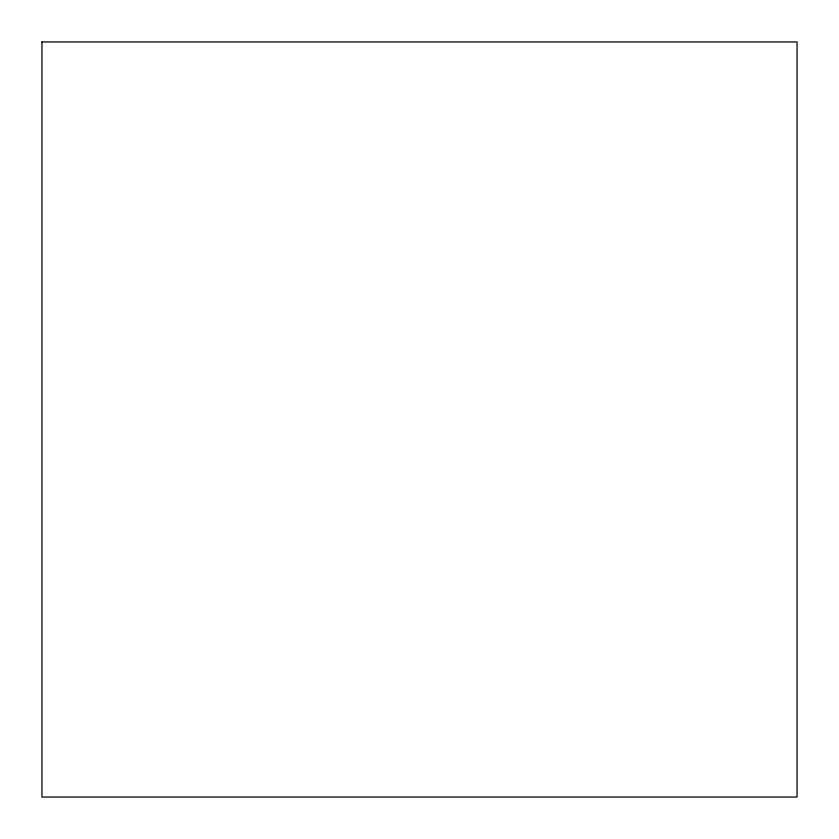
<?xml version="1.0" encoding="UTF-8"?>
<svg xmlns="http://www.w3.org/2000/svg" width="839" height="839" viewBox="0 0 839 839"><rect width="100%" height="100%" fill="white"/><g stroke="black" fill="none" stroke-linecap="round" stroke-linejoin="round"><path stroke-width="1.26" d="M41.96 41.95L41.95 797.04L797.05 797.05L797.05 41.95L41.96 41.95"/></g></svg>
